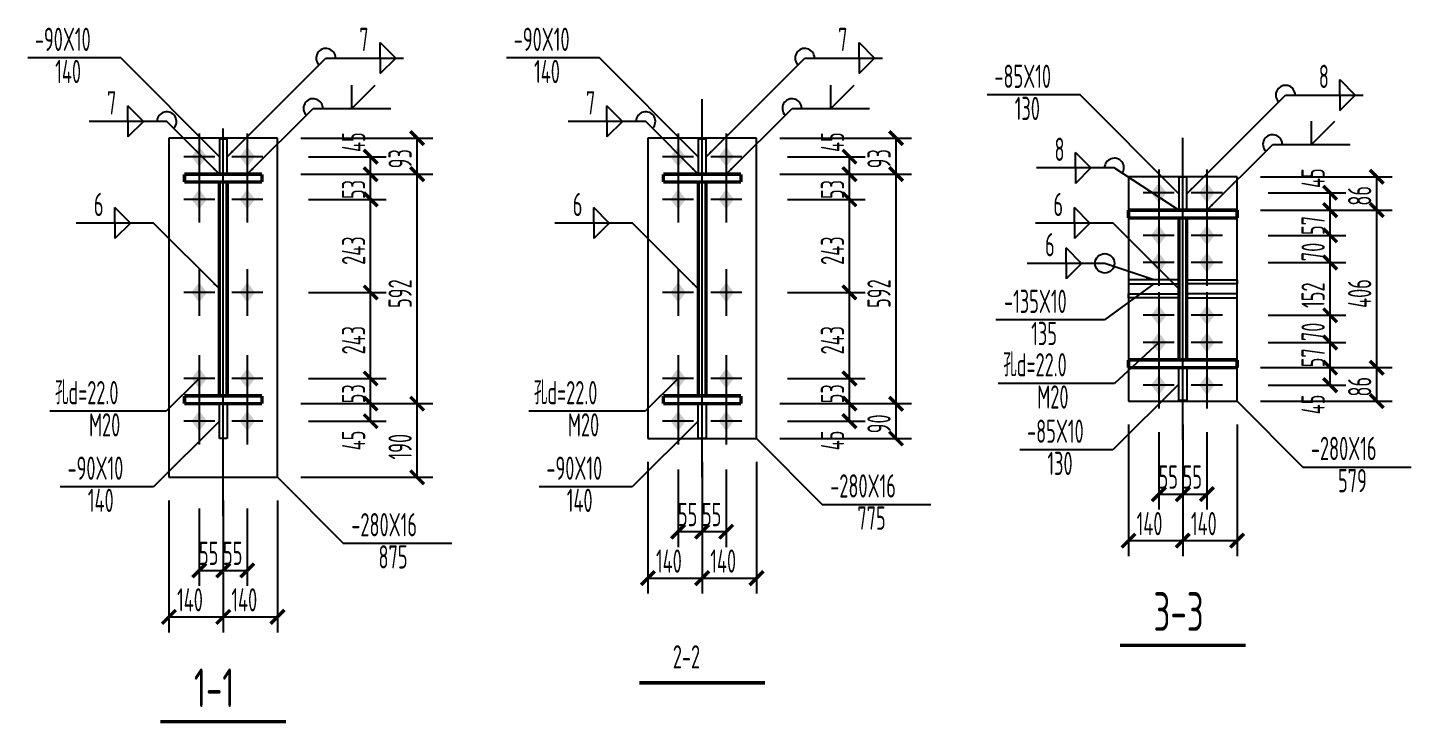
# Model space of a CAD drawing. Extents: x 8844666 to 9156203, y 1662182 to 2655606.
# Drawn here: x 8908776 to 8926613, y 1743506 to 1752477 of the extents above; entities that cross this region are included whole.
import ezdxf

# ---------------------------------------------------------------- set-up
doc = ezdxf.new("R2010")
doc.units = 0
doc.header["$LTSCALE"] = 1000
doc.header["$MEASUREMENT"] = 0
doc.linetypes.add('6', pattern=[8.75, 5, -1.25, 1.25, -1.25])
for name, color, linetype in [('10', 7, 'CONTINUOUS'), ('20', 2, 'CONTINUOUS'), ('尺寸标注', 86, 'CONTINUOUS'), ('焊缝标注', 6, 'CONTINUOUS'), ('螺栓孔标注', 6, 'CONTINUOUS'), ('钢板标注', 6, 'CONTINUOUS')]:
    doc.layers.add(name, color=color, linetype=linetype)
doc.styles.add('TSSD_REIN', font='atssdeng.shx', dxfattribs={"width": 0.7, "bigfont": 'atssdchn.shx'})

msp = doc.modelspace()

# ---------------------------------------------------------------- linework, layer by layer
at = {"layer": '10', "color": 7, "linetype": '6'}
for p, q in [((8911296.9, 1746178.7), (8911296.9, 1751553.7)), ((8917470.9, 1746678.7), (8917470.9, 1751553.7)), ((8923667.2, 1747162), (8923667.2, 1751054.7))]:
    msp.add_line(p, q, dxfattribs=at)
at = {"layer": '10', "color": 253}
for p, q in [((8910986.9, 1751113.1), (8910986.9, 1750513.1)), ((8911606.9, 1751113.1), (8911606.9, 1750513.1)), ((8917160.9, 1751113.1), (8917160.9, 1750513.1)), ((8917780.9, 1751113.1), (8917780.9, 1750513.1)), ((8911186.9, 1750813.1), (8910786.9, 1750813.1)), ((8911806.9, 1750813.1), (8911406.9, 1750813.1)), ((8917360.9, 1750813.1), (8916960.9, 1750813.1)), ((8917980.9, 1750813.1), (8917580.9, 1750813.1)), ((8923357.2, 1750648.9), (8923357.2, 1750048.9)), ((8923977.2, 1750648.9), (8923977.2, 1750048.9)), ((8910986.9, 1750563.1), (8910986.9, 1749963.1)), ((8911606.9, 1750563.1), (8911606.9, 1749963.1)), ((8917160.9, 1750563.1), (8917160.9, 1749963.1)), ((8917780.9, 1750563.1), (8917780.9, 1749963.1)), ((8911186.9, 1750263.1), (8910786.9, 1750263.1)), ((8911806.9, 1750263.1), (8911406.9, 1750263.1)), ((8917360.9, 1750263.1), (8916960.9, 1750263.1)), ((8917980.9, 1750263.1), (8917580.9, 1750263.1)), ((8923557.2, 1750348.9), (8923157.2, 1750348.9)), ((8924177.2, 1750348.9), (8923777.2, 1750348.9)), ((8923357.2, 1750098.9), (8923357.2, 1749498.9)), ((8923977.2, 1750098.9), (8923977.2, 1749498.9)), ((8923557.2, 1749798.9), (8923157.2, 1749798.9)), ((8923357.2, 1749748.9), (8923357.2, 1749148.9)), ((8924177.2, 1749798.9), (8923777.2, 1749798.9)), ((8923977.2, 1749748.9), (8923977.2, 1749148.9)), ((8910986.9, 1749363.1), (8910986.9, 1748763.1)), ((8911606.9, 1749363.1), (8911606.9, 1748763.1)), ((8917160.9, 1749363.1), (8917160.9, 1748763.1)), ((8917780.9, 1749363.1), (8917780.9, 1748763.1)), ((8923557.2, 1749448.9), (8923157.2, 1749448.9)), ((8924177.2, 1749448.9), (8923777.2, 1749448.9)), ((8911186.9, 1749063.1), (8910786.9, 1749063.1)), ((8911806.9, 1749063.1), (8911406.9, 1749063.1)), ((8917360.9, 1749063.1), (8916960.9, 1749063.1)), ((8917980.9, 1749063.1), (8917580.9, 1749063.1)), ((8923357.2, 1749067.8), (8923357.2, 1748467.8)), ((8923977.2, 1749067.8), (8923977.2, 1748467.8)), ((8923557.2, 1748767.8), (8923157.2, 1748767.8)), ((8923357.2, 1748717.8), (8923357.2, 1748117.8)), ((8924177.2, 1748767.8), (8923777.2, 1748767.8)), ((8923977.2, 1748717.8), (8923977.2, 1748117.8)), ((8923557.2, 1748417.8), (8923157.2, 1748417.8)), ((8924177.2, 1748417.8), (8923777.2, 1748417.8)), ((8910986.9, 1748253.7), (8910986.9, 1747653.7)), ((8911606.9, 1748253.7), (8911606.9, 1747653.7)), ((8917160.9, 1748253.7), (8917160.9, 1747653.7)), ((8917780.9, 1748253.7), (8917780.9, 1747653.7)), ((8923357.2, 1748167.8), (8923357.2, 1747567.8)), ((8923977.2, 1748167.8), (8923977.2, 1747567.8)), ((8911186.9, 1747953.7), (8910786.9, 1747953.7)), ((8911806.9, 1747953.7), (8911406.9, 1747953.7)), ((8917360.9, 1747953.7), (8916960.9, 1747953.7)), ((8917980.9, 1747953.7), (8917580.9, 1747953.7)), ((8923557.2, 1747867.8), (8923157.2, 1747867.8)), ((8924177.2, 1747867.8), (8923777.2, 1747867.8)), ((8910986.9, 1747703.7), (8910986.9, 1747103.7)), ((8911606.9, 1747703.7), (8911606.9, 1747103.7)), ((8917160.9, 1747703.7), (8917160.9, 1747103.7)), ((8917780.9, 1747703.7), (8917780.9, 1747103.7)), ((8911186.9, 1747403.7), (8910786.9, 1747403.7)), ((8911806.9, 1747403.7), (8911406.9, 1747403.7)), ((8917360.9, 1747403.7), (8916960.9, 1747403.7)), ((8917980.9, 1747403.7), (8917580.9, 1747403.7))]:
    msp.add_line(p, q, dxfattribs=at)
at = {"layer": '10', "color": 3, "const_width": 45}
for points in [[(8911796.9, 1750588.1), (8910796.9, 1750588.1)], [(8910796.9, 1750588.1), (8910796.9, 1750488.1)], [(8911796.9, 1750488.1), (8911796.9, 1750588.1)], [(8917970.9, 1750588.1), (8916970.9, 1750588.1)], [(8916970.9, 1750588.1), (8916970.9, 1750488.1)], [(8917970.9, 1750488.1), (8917970.9, 1750588.1)], [(8910796.9, 1750488.1), (8911796.9, 1750488.1)], [(8911246.9, 1747728.7), (8911246.9, 1750488.1)], [(8911346.9, 1747728.7), (8911346.9, 1750488.1)], [(8916970.9, 1750488.1), (8917970.9, 1750488.1)], [(8917420.9, 1747728.7), (8917420.9, 1750488.1)], [(8917520.9, 1747728.7), (8917520.9, 1750488.1)], [(8924367.2, 1750123.9), (8922967.2, 1750123.9)], [(8922967.2, 1750123.9), (8922967.2, 1750023.9)], [(8924367.2, 1750023.9), (8924367.2, 1750123.9)], [(8922967.2, 1750023.9), (8924367.2, 1750023.9)], [(8923617.2, 1748192.8), (8923617.2, 1750023.9)], [(8923717.2, 1748192.8), (8923717.2, 1750023.9)], [(8924367.2, 1748192.8), (8922967.2, 1748192.8)], [(8922967.2, 1748192.8), (8922967.2, 1748092.8)], [(8922967.2, 1748092.8), (8924367.2, 1748092.8)], [(8924367.2, 1748092.8), (8924367.2, 1748192.8)], [(8911796.9, 1747728.7), (8910796.9, 1747728.7)], [(8910796.9, 1747728.7), (8910796.9, 1747628.7)], [(8911796.9, 1747628.7), (8911796.9, 1747728.7)], [(8917970.9, 1747728.7), (8916970.9, 1747728.7)], [(8916970.9, 1747728.7), (8916970.9, 1747628.7)], [(8917970.9, 1747628.7), (8917970.9, 1747728.7)], [(8910796.9, 1747628.7), (8911796.9, 1747628.7)], [(8916970.9, 1747628.7), (8917970.9, 1747628.7)]]:
    msp.add_lwpolyline(points, dxfattribs=at)
at = {"layer": '10', "const_width": 45}
for points in [[(8922857.2, 1744512), (8924477.2, 1744512)], [(8916660.9, 1744028.7), (8918280.9, 1744028.7)], [(8910486.9, 1743528.7), (8912106.9, 1743528.7)]]:
    msp.add_lwpolyline(points, dxfattribs=at)
at = {"layer": '10'}
for points in [[(8910986.9, 1750943.1), (8910886.9, 1750813.1), (8911086.9, 1750813.1), (8910986.9, 1750683.1)], [(8911606.9, 1750943.1), (8911506.9, 1750813.1), (8911706.9, 1750813.1), (8911606.9, 1750683.1)], [(8917160.9, 1750943.1), (8917060.9, 1750813.1), (8917260.9, 1750813.1), (8917160.9, 1750683.1)], [(8917780.9, 1750943.1), (8917680.9, 1750813.1), (8917880.9, 1750813.1), (8917780.9, 1750683.1)], [(8923357.2, 1750478.9), (8923257.2, 1750348.9), (8923457.2, 1750348.9), (8923357.2, 1750218.9)], [(8923977.2, 1750478.9), (8923877.2, 1750348.9), (8924077.2, 1750348.9), (8923977.2, 1750218.9)], [(8910986.9, 1750393.1), (8910886.9, 1750263.1), (8911086.9, 1750263.1), (8910986.9, 1750133.1)], [(8911606.9, 1750393.1), (8911506.9, 1750263.1), (8911706.9, 1750263.1), (8911606.9, 1750133.1)], [(8917160.9, 1750393.1), (8917060.9, 1750263.1), (8917260.9, 1750263.1), (8917160.9, 1750133.1)], [(8917780.9, 1750393.1), (8917680.9, 1750263.1), (8917880.9, 1750263.1), (8917780.9, 1750133.1)], [(8923357.2, 1749928.9), (8923257.2, 1749798.9), (8923457.2, 1749798.9), (8923357.2, 1749668.9)], [(8923977.2, 1749928.9), (8923877.2, 1749798.9), (8924077.2, 1749798.9), (8923977.2, 1749668.9)], [(8923357.2, 1749578.9), (8923257.2, 1749448.9), (8923457.2, 1749448.9), (8923357.2, 1749318.9)], [(8923977.2, 1749578.9), (8923877.2, 1749448.9), (8924077.2, 1749448.9), (8923977.2, 1749318.9)], [(8910986.9, 1749193.1), (8910886.9, 1749063.1), (8911086.9, 1749063.1), (8910986.9, 1748933.1)], [(8911606.9, 1749193.1), (8911506.9, 1749063.1), (8911706.9, 1749063.1), (8911606.9, 1748933.1)], [(8917160.9, 1749193.1), (8917060.9, 1749063.1), (8917260.9, 1749063.1), (8917160.9, 1748933.1)], [(8917780.9, 1749193.1), (8917680.9, 1749063.1), (8917880.9, 1749063.1), (8917780.9, 1748933.1)], [(8923357.2, 1748897.8), (8923257.2, 1748767.8), (8923457.2, 1748767.8), (8923357.2, 1748637.8)], [(8923977.2, 1748897.8), (8923877.2, 1748767.8), (8924077.2, 1748767.8), (8923977.2, 1748637.8)], [(8923357.2, 1748547.8), (8923257.2, 1748417.8), (8923457.2, 1748417.8), (8923357.2, 1748287.8)], [(8923977.2, 1748547.8), (8923877.2, 1748417.8), (8924077.2, 1748417.8), (8923977.2, 1748287.8)], [(8910986.9, 1748083.7), (8910886.9, 1747953.7), (8911086.9, 1747953.7), (8910986.9, 1747823.7)], [(8911606.9, 1748083.7), (8911506.9, 1747953.7), (8911706.9, 1747953.7), (8911606.9, 1747823.7)], [(8917160.9, 1748083.7), (8917060.9, 1747953.7), (8917260.9, 1747953.7), (8917160.9, 1747823.7)], [(8917780.9, 1748083.7), (8917680.9, 1747953.7), (8917880.9, 1747953.7), (8917780.9, 1747823.7)], [(8923357.2, 1747997.8), (8923257.2, 1747867.8), (8923457.2, 1747867.8), (8923357.2, 1747737.8)], [(8923977.2, 1747997.8), (8923877.2, 1747867.8), (8924077.2, 1747867.8), (8923977.2, 1747737.8)], [(8910986.9, 1747533.7), (8910886.9, 1747403.7), (8911086.9, 1747403.7), (8910986.9, 1747273.7)], [(8911606.9, 1747533.7), (8911506.9, 1747403.7), (8911706.9, 1747403.7), (8911606.9, 1747273.7)], [(8917160.9, 1747533.7), (8917060.9, 1747403.7), (8917260.9, 1747403.7), (8917160.9, 1747273.7)], [(8917780.9, 1747533.7), (8917680.9, 1747403.7), (8917880.9, 1747403.7), (8917780.9, 1747273.7)]]:
    msp.add_solid(points, dxfattribs=at)
at = {"layer": '20'}
for points in [[(8911996.9, 1751053.7), (8910596.9, 1751053.7)], [(8910596.9, 1751053.7), (8910596.9, 1746678.7)], [(8911346.9, 1751038.1), (8911246.9, 1751038.1)], [(8911246.9, 1751038.1), (8911246.9, 1750588.1)], [(8911346.9, 1750588.1), (8911346.9, 1751038.1)], [(8911996.9, 1746678.7), (8911996.9, 1751053.7)], [(8918170.9, 1751053.7), (8916770.9, 1751053.7)], [(8916770.9, 1751053.7), (8916770.9, 1747178.7)], [(8917520.9, 1751038.1), (8917420.9, 1751038.1)], [(8917420.9, 1751038.1), (8917420.9, 1750588.1)], [(8917520.9, 1750588.1), (8917520.9, 1751038.1)], [(8918170.9, 1747178.7), (8918170.9, 1751053.7)], [(8911246.9, 1750588.1), (8911346.9, 1750588.1)], [(8917420.9, 1750588.1), (8917520.9, 1750588.1)], [(8924367.2, 1750554.7), (8922967.2, 1750554.7)], [(8922967.2, 1750554.7), (8922967.2, 1747662)], [(8923717.2, 1750548.9), (8923617.2, 1750548.9)], [(8923617.2, 1750548.9), (8923617.2, 1750123.9)], [(8923717.2, 1750123.9), (8923717.2, 1750548.9)], [(8924367.2, 1747662), (8924367.2, 1750554.7)], [(8923617.2, 1750123.9), (8923717.2, 1750123.9)], [(8923617.2, 1749223.9), (8922967.2, 1749223.9)], [(8922967.2, 1749223.9), (8922967.2, 1749173.9)], [(8922967.2, 1749173.9), (8923617.2, 1749173.9)], [(8923617.2, 1749173.9), (8923617.2, 1749223.9)], [(8923717.2, 1749223.9), (8924367.2, 1749223.9)], [(8923717.2, 1749173.9), (8923717.2, 1749223.9)], [(8924367.2, 1749173.9), (8923717.2, 1749173.9)], [(8924367.2, 1749223.9), (8924367.2, 1749173.9)], [(8922967.2, 1748992.8), (8922967.2, 1749042.8)], [(8922967.2, 1749042.8), (8923617.2, 1749042.8)], [(8923617.2, 1748992.8), (8922967.2, 1748992.8)], [(8923617.2, 1749042.8), (8923617.2, 1748992.8)], [(8924367.2, 1749042.8), (8923717.2, 1749042.8)], [(8923717.2, 1749042.8), (8923717.2, 1748992.8)], [(8923717.2, 1748992.8), (8924367.2, 1748992.8)], [(8924367.2, 1748992.8), (8924367.2, 1749042.8)], [(8923617.2, 1748092.8), (8923717.2, 1748092.8)], [(8923617.2, 1747667.8), (8923617.2, 1748092.8)], [(8923717.2, 1748092.8), (8923717.2, 1747667.8)], [(8911246.9, 1747628.7), (8911346.9, 1747628.7)], [(8911246.9, 1747178.7), (8911246.9, 1747628.7)], [(8911346.9, 1747628.7), (8911346.9, 1747178.7)], [(8917420.9, 1747628.7), (8917520.9, 1747628.7)], [(8917420.9, 1747178.7), (8917420.9, 1747628.7)], [(8917520.9, 1747628.7), (8917520.9, 1747178.7)], [(8922967.2, 1747662), (8924367.2, 1747662)], [(8923717.2, 1747667.8), (8923617.2, 1747667.8)], [(8911346.9, 1747178.7), (8911246.9, 1747178.7)], [(8916770.9, 1747178.7), (8918170.9, 1747178.7)], [(8917520.9, 1747178.7), (8917420.9, 1747178.7)], [(8910596.9, 1746678.7), (8911996.9, 1746678.7)]]:
    msp.add_lwpolyline(points, dxfattribs=at)
at = {"layer": '尺寸标注'}
for p, q in [((8912296.9, 1751053.7), (8913996.9, 1751053.7)), ((8913796.9, 1750588.1), (8913796.9, 1751053.7)), ((8918470.9, 1751053.7), (8920170.9, 1751053.7)), ((8919970.9, 1750588.1), (8919970.9, 1751053.7)), ((8912396.9, 1750813.1), (8913396.9, 1750813.1)), ((8913196.9, 1750588.1), (8913196.9, 1750813.1)), ((8918570.9, 1750813.1), (8919570.9, 1750813.1)), ((8919370.9, 1750588.1), (8919370.9, 1750813.1)), ((8912296.9, 1750588.1), (8913996.9, 1750588.1)), ((8912296.9, 1750588.1), (8913996.9, 1750588.1)), ((8912396.9, 1750588.1), (8913396.9, 1750588.1)), ((8912396.9, 1750588.1), (8913396.9, 1750588.1)), ((8913196.9, 1750263.1), (8913196.9, 1750588.1)), ((8913796.9, 1747628.7), (8913796.9, 1750588.1)), ((8918470.9, 1750588.1), (8920170.9, 1750588.1)), ((8918470.9, 1750588.1), (8920170.9, 1750588.1)), ((8918570.9, 1750588.1), (8919570.9, 1750588.1)), ((8918570.9, 1750588.1), (8919570.9, 1750588.1)), ((8919370.9, 1750263.1), (8919370.9, 1750588.1)), ((8919970.9, 1747628.7), (8919970.9, 1750588.1)), ((8924667.2, 1750554.7), (8926367.2, 1750554.7)), ((8926167.2, 1750123.9), (8926167.2, 1750554.7)), ((8912396.9, 1750263.1), (8913396.9, 1750263.1)), ((8912396.9, 1750263.1), (8913396.9, 1750263.1)), ((8913196.9, 1749063.1), (8913196.9, 1750263.1)), ((8918570.9, 1750263.1), (8919570.9, 1750263.1)), ((8918570.9, 1750263.1), (8919570.9, 1750263.1)), ((8919370.9, 1749063.1), (8919370.9, 1750263.1)), ((8924767.2, 1750348.9), (8925767.2, 1750348.9)), ((8925567.2, 1750123.9), (8925567.2, 1750348.9)), ((8924667.2, 1750123.9), (8926367.2, 1750123.9)), ((8924667.2, 1750123.9), (8926367.2, 1750123.9)), ((8924767.2, 1750123.9), (8925767.2, 1750123.9)), ((8924767.2, 1750123.9), (8925767.2, 1750123.9)), ((8925567.2, 1749798.9), (8925567.2, 1750123.9)), ((8926167.2, 1748092.8), (8926167.2, 1750123.9)), ((8924767.2, 1749798.9), (8925767.2, 1749798.9)), ((8924767.2, 1749798.9), (8925767.2, 1749798.9)), ((8925567.2, 1749448.9), (8925567.2, 1749798.9)), ((8924767.2, 1749448.9), (8925767.2, 1749448.9)), ((8924767.2, 1749448.9), (8925767.2, 1749448.9)), ((8925567.2, 1748767.8), (8925567.2, 1749448.9)), ((8912396.9, 1749063.1), (8913396.9, 1749063.1)), ((8912396.9, 1749063.1), (8913396.9, 1749063.1)), ((8913196.9, 1747953.7), (8913196.9, 1749063.1)), ((8918570.9, 1749063.1), (8919570.9, 1749063.1)), ((8918570.9, 1749063.1), (8919570.9, 1749063.1)), ((8919370.9, 1747953.7), (8919370.9, 1749063.1)), ((8924767.2, 1748767.8), (8925767.2, 1748767.8)), ((8924767.2, 1748767.8), (8925767.2, 1748767.8)), ((8925567.2, 1748417.8), (8925567.2, 1748767.8)), ((8924767.2, 1748417.8), (8925767.2, 1748417.8)), ((8924767.2, 1748417.8), (8925767.2, 1748417.8)), ((8925567.2, 1748092.8), (8925567.2, 1748417.8)), ((8912396.9, 1747953.7), (8913396.9, 1747953.7)), ((8912396.9, 1747953.7), (8913396.9, 1747953.7)), ((8913196.9, 1747628.7), (8913196.9, 1747953.7)), ((8918570.9, 1747953.7), (8919570.9, 1747953.7)), ((8918570.9, 1747953.7), (8919570.9, 1747953.7)), ((8919370.9, 1747628.7), (8919370.9, 1747953.7)), ((8924667.2, 1748092.8), (8926367.2, 1748092.8)), ((8924667.2, 1748092.8), (8926367.2, 1748092.8)), ((8924767.2, 1748092.8), (8925767.2, 1748092.8)), ((8924767.2, 1748092.8), (8925767.2, 1748092.8)), ((8925567.2, 1747867.8), (8925567.2, 1748092.8)), ((8926167.2, 1747662), (8926167.2, 1748092.8)), ((8924767.2, 1747867.8), (8925767.2, 1747867.8)), ((8912296.9, 1747628.7), (8913996.9, 1747628.7)), ((8912296.9, 1747628.7), (8913996.9, 1747628.7)), ((8912396.9, 1747628.7), (8913396.9, 1747628.7)), ((8912396.9, 1747628.7), (8913396.9, 1747628.7)), ((8913196.9, 1747403.7), (8913196.9, 1747628.7)), ((8913796.9, 1746678.7), (8913796.9, 1747628.7)), ((8918470.9, 1747628.7), (8920170.9, 1747628.7)), ((8918470.9, 1747628.7), (8920170.9, 1747628.7)), ((8918570.9, 1747628.7), (8919570.9, 1747628.7)), ((8918570.9, 1747628.7), (8919570.9, 1747628.7)), ((8919370.9, 1747403.7), (8919370.9, 1747628.7)), ((8919970.9, 1747178.7), (8919970.9, 1747628.7)), ((8924667.2, 1747662), (8926367.2, 1747662)), ((8912396.9, 1747403.7), (8913396.9, 1747403.7)), ((8918570.9, 1747403.7), (8919570.9, 1747403.7)), ((8922967.2, 1747362), (8922967.2, 1745662)), ((8923357.2, 1747262), (8923357.2, 1746262)), ((8923667.2, 1747362), (8923667.2, 1745662)), ((8923667.2, 1747362), (8923667.2, 1745662)), ((8923667.2, 1747262), (8923667.2, 1746262)), ((8923667.2, 1747262), (8923667.2, 1746262)), ((8923977.2, 1747262), (8923977.2, 1746262)), ((8924367.2, 1747362), (8924367.2, 1745662)), ((8918470.9, 1747178.7), (8920170.9, 1747178.7)), ((8916770.9, 1746878.7), (8916770.9, 1745178.7)), ((8917470.9, 1746878.7), (8917470.9, 1745178.7)), ((8917470.9, 1746878.7), (8917470.9, 1745178.7)), ((8918170.9, 1746878.7), (8918170.9, 1745178.7)), ((8912296.9, 1746678.7), (8913996.9, 1746678.7)), ((8917160.9, 1746778.7), (8917160.9, 1745778.7)), ((8917470.9, 1746778.7), (8917470.9, 1745778.7)), ((8917470.9, 1746778.7), (8917470.9, 1745778.7)), ((8917780.9, 1746778.7), (8917780.9, 1745778.7)), ((8910596.9, 1746378.7), (8910596.9, 1744678.7)), ((8911296.9, 1746378.7), (8911296.9, 1744678.7)), ((8911296.9, 1746378.7), (8911296.9, 1744678.7)), ((8911996.9, 1746378.7), (8911996.9, 1744678.7)), ((8923357.2, 1746462), (8923667.2, 1746462)), ((8923667.2, 1746462), (8923977.2, 1746462)), ((8910986.9, 1746278.7), (8910986.9, 1745278.7)), ((8911296.9, 1746278.7), (8911296.9, 1745278.7)), ((8911296.9, 1746278.7), (8911296.9, 1745278.7)), ((8911606.9, 1746278.7), (8911606.9, 1745278.7)), ((8917160.9, 1745978.7), (8917470.9, 1745978.7)), ((8917470.9, 1745978.7), (8917780.9, 1745978.7)), ((8922967.2, 1745862), (8923667.2, 1745862)), ((8923667.2, 1745862), (8924367.2, 1745862)), ((8910986.9, 1745478.7), (8911296.9, 1745478.7)), ((8911296.9, 1745478.7), (8911606.9, 1745478.7)), ((8916770.9, 1745378.7), (8917470.9, 1745378.7)), ((8917470.9, 1745378.7), (8918170.9, 1745378.7)), ((8910596.9, 1744878.7), (8911296.9, 1744878.7)), ((8911296.9, 1744878.7), (8911996.9, 1744878.7))]:
    msp.add_line(p, q, dxfattribs=at)
at = {"layer": '尺寸标注', "const_width": 45}
for points in [[(8913708.5, 1751142), (8913885.3, 1750965.3)], [(8919882.5, 1751142), (8920059.2, 1750965.3)], [(8913108.5, 1750901.4), (8913285.3, 1750724.7)], [(8919282.5, 1750901.4), (8919459.2, 1750724.7)], [(8913108.5, 1750676.4), (8913285.3, 1750499.7)], [(8913108.5, 1750676.4), (8913285.3, 1750499.7)], [(8913708.5, 1750676.4), (8913885.3, 1750499.7)], [(8913708.5, 1750676.4), (8913885.3, 1750499.7)], [(8919282.5, 1750676.4), (8919459.2, 1750499.7)], [(8919282.5, 1750676.4), (8919459.2, 1750499.7)], [(8919882.5, 1750676.4), (8920059.2, 1750499.7)], [(8919882.5, 1750676.4), (8920059.2, 1750499.7)], [(8926078.8, 1750643.1), (8926255.6, 1750466.4)], [(8925478.8, 1750437.3), (8925655.6, 1750260.5)], [(8913108.5, 1750351.4), (8913285.3, 1750174.7)], [(8913108.5, 1750351.4), (8913285.3, 1750174.7)], [(8919282.5, 1750351.4), (8919459.2, 1750174.7)], [(8919282.5, 1750351.4), (8919459.2, 1750174.7)], [(8925478.8, 1750212.3), (8925655.6, 1750035.5)], [(8925478.8, 1750212.3), (8925655.6, 1750035.5)], [(8926078.8, 1750212.3), (8926255.6, 1750035.5)], [(8926078.8, 1750212.3), (8926255.6, 1750035.5)], [(8925478.8, 1749887.3), (8925655.6, 1749710.5)], [(8925478.8, 1749887.3), (8925655.6, 1749710.5)], [(8925478.8, 1749537.3), (8925655.6, 1749360.5)], [(8925478.8, 1749537.3), (8925655.6, 1749360.5)], [(8913108.5, 1749151.4), (8913285.3, 1748974.7)], [(8913108.5, 1749151.4), (8913285.3, 1748974.7)], [(8919282.5, 1749151.4), (8919459.2, 1748974.7)], [(8919282.5, 1749151.4), (8919459.2, 1748974.7)], [(8925478.8, 1748856.2), (8925655.6, 1748679.4)], [(8925478.8, 1748856.2), (8925655.6, 1748679.4)], [(8925478.8, 1748506.2), (8925655.6, 1748329.4)], [(8925478.8, 1748506.2), (8925655.6, 1748329.4)], [(8925478.8, 1748181.2), (8925655.6, 1748004.4)], [(8925478.8, 1748181.2), (8925655.6, 1748004.4)], [(8926078.8, 1748181.2), (8926255.6, 1748004.4)], [(8926078.8, 1748181.2), (8926255.6, 1748004.4)], [(8913108.5, 1748042), (8913285.3, 1747865.3)], [(8913108.5, 1748042), (8913285.3, 1747865.3)], [(8919282.5, 1748042), (8919459.2, 1747865.3)], [(8919282.5, 1748042), (8919459.2, 1747865.3)], [(8925478.8, 1747956.2), (8925655.6, 1747779.4)], [(8913108.5, 1747717), (8913285.3, 1747540.3)], [(8913108.5, 1747717), (8913285.3, 1747540.3)], [(8913708.5, 1747717), (8913885.3, 1747540.3)], [(8913708.5, 1747717), (8913885.3, 1747540.3)], [(8919282.5, 1747717), (8919459.2, 1747540.3)], [(8919282.5, 1747717), (8919459.2, 1747540.3)], [(8919882.5, 1747717), (8920059.2, 1747540.3)], [(8919882.5, 1747717), (8920059.2, 1747540.3)], [(8926078.8, 1747750.4), (8926255.6, 1747573.6)], [(8913108.5, 1747492), (8913285.3, 1747315.3)], [(8919282.5, 1747492), (8919459.2, 1747315.3)], [(8919882.5, 1747267), (8920059.2, 1747090.3)], [(8913708.5, 1746767), (8913885.3, 1746590.3)], [(8923268.8, 1746373.6), (8923445.6, 1746550.4)], [(8923578.8, 1746373.6), (8923755.6, 1746550.4)], [(8923578.8, 1746373.6), (8923755.6, 1746550.4)], [(8923888.8, 1746373.6), (8924065.6, 1746550.4)], [(8917072.5, 1745890.3), (8917249.2, 1746067)], [(8917382.5, 1745890.3), (8917559.2, 1746067)], [(8917382.5, 1745890.3), (8917559.2, 1746067)], [(8917692.5, 1745890.3), (8917869.2, 1746067)], [(8922878.8, 1745773.6), (8923055.6, 1745950.4)], [(8923578.8, 1745773.6), (8923755.6, 1745950.4)], [(8923578.8, 1745773.6), (8923755.6, 1745950.4)], [(8924278.8, 1745773.6), (8924455.6, 1745950.4)], [(8910898.5, 1745390.3), (8911075.3, 1745567)], [(8911208.5, 1745390.3), (8911385.3, 1745567)], [(8911208.5, 1745390.3), (8911385.3, 1745567)], [(8911518.5, 1745390.3), (8911695.3, 1745567)], [(8916682.5, 1745290.3), (8916859.2, 1745467)], [(8917382.5, 1745290.3), (8917559.2, 1745467)], [(8917382.5, 1745290.3), (8917559.2, 1745467)], [(8918082.5, 1745290.3), (8918259.2, 1745467)], [(8910508.5, 1744790.3), (8910685.3, 1744967)], [(8911208.5, 1744790.3), (8911385.3, 1744967)], [(8911208.5, 1744790.3), (8911385.3, 1744967)], [(8911908.5, 1744790.3), (8912085.3, 1744967)]]:
    msp.add_lwpolyline(points, dxfattribs=at)
at = {"layer": '焊缝标注'}
for p, q in [((8913320.2, 1752285.3), (8913520.2, 1752085.3)), ((8913320.2, 1752085.3), (8913320.2, 1752285.3)), ((8919494.2, 1752285.3), (8919694.2, 1752085.3)), ((8919494.2, 1752085.3), (8919494.2, 1752285.3)), ((8911346.9, 1750813.1), (8912620.2, 1752085.3)), ((8912620.2, 1752085.3), (8913620.2, 1752085.3)), ((8913320.2, 1751885.3), (8913520.2, 1752085.3)), ((8913320.2, 1752085.3), (8913320.2, 1751885.3)), ((8917520.9, 1750813.1), (8918794.2, 1752085.3)), ((8918794.2, 1752085.3), (8919794.2, 1752085.3)), ((8919494.2, 1751885.3), (8919694.2, 1752085.3)), ((8919494.2, 1752085.3), (8919494.2, 1751885.3)), ((8912955.8, 1751436.2), (8912955.8, 1751736.2)), ((8912955.8, 1751436.2), (8913255.8, 1751736.2)), ((8919129.7, 1751436.2), (8919129.7, 1751736.2)), ((8919129.7, 1751436.2), (8919429.7, 1751736.2)), ((8925690.5, 1751808.7), (8925890.5, 1751608.7)), ((8925690.5, 1751608.7), (8925690.5, 1751808.7)), ((8923717.2, 1750336.4), (8924990.5, 1751608.7)), ((8924990.5, 1751608.7), (8925990.5, 1751608.7)), ((8925690.5, 1751408.7), (8925890.5, 1751608.7)), ((8925690.5, 1751608.7), (8925690.5, 1751408.7)), ((8910268.9, 1751267.7), (8910068.9, 1751467.7)), ((8910068.9, 1751267.7), (8910068.9, 1751467.7)), ((8911606.9, 1750588.1), (8912455.8, 1751436.2)), ((8912455.8, 1751436.2), (8913455.8, 1751436.2)), ((8916442.8, 1751267.7), (8916242.8, 1751467.7)), ((8916242.8, 1751267.7), (8916242.8, 1751467.7)), ((8917780.9, 1750588.1), (8918629.7, 1751436.2)), ((8918629.7, 1751436.2), (8919629.7, 1751436.2)), ((8910568.9, 1751267.7), (8909568.9, 1751267.7)), ((8910268.9, 1751267.7), (8910068.9, 1751067.7)), ((8910068.9, 1751267.7), (8910068.9, 1751067.7)), ((8911246.9, 1750588.1), (8910568.9, 1751267.7)), ((8916742.8, 1751267.7), (8915742.8, 1751267.7)), ((8916442.8, 1751267.7), (8916242.8, 1751067.7)), ((8916242.8, 1751267.7), (8916242.8, 1751067.7)), ((8917420.9, 1750588.1), (8916742.8, 1751267.7)), ((8925326, 1750972.1), (8925326, 1751272.1)), ((8925326, 1750972.1), (8925626, 1751272.1)), ((8923977.2, 1750123.9), (8924826, 1750972.1)), ((8924826, 1750972.1), (8925826, 1750972.1)), ((8922483.2, 1750668.6), (8922283.2, 1750868.6)), ((8922283.2, 1750668.6), (8922283.2, 1750868.6)), ((8922783.2, 1750668.6), (8921783.2, 1750668.6)), ((8922483.2, 1750668.6), (8922283.2, 1750468.6)), ((8922283.2, 1750668.6), (8922283.2, 1750468.6)), ((8923617.2, 1750123.9), (8922783.2, 1750668.6)), ((8910099.4, 1749957.9), (8909899.4, 1750157.9)), ((8909899.4, 1749957.9), (8909899.4, 1750157.9)), ((8916273.3, 1749957.9), (8916073.3, 1750157.9)), ((8916073.3, 1749957.9), (8916073.3, 1750157.9)), ((8922469.7, 1749957.9), (8922269.7, 1750157.9)), ((8922269.7, 1749957.9), (8922269.7, 1750157.9)), ((8910399.4, 1749957.9), (8909399.4, 1749957.9)), ((8910099.4, 1749957.9), (8909899.4, 1749757.9)), ((8909899.4, 1749957.9), (8909899.4, 1749757.9)), ((8911246.9, 1749108.4), (8910399.4, 1749957.9)), ((8916573.3, 1749957.9), (8915573.3, 1749957.9)), ((8916273.3, 1749957.9), (8916073.3, 1749757.9)), ((8916073.3, 1749957.9), (8916073.3, 1749757.9)), ((8917420.9, 1749108.4), (8916573.3, 1749957.9)), ((8922769.7, 1749957.9), (8921769.7, 1749957.9)), ((8922469.7, 1749957.9), (8922269.7, 1749757.9)), ((8922269.7, 1749957.9), (8922269.7, 1749757.9)), ((8923617.2, 1749108.4), (8922769.7, 1749957.9)), ((8922361.6, 1749438.2), (8922161.6, 1749638.2)), ((8922161.6, 1749438.2), (8922161.6, 1749638.2)), ((8922661.6, 1749438.2), (8921661.6, 1749438.2)), ((8922361.6, 1749438.2), (8922161.6, 1749238.2)), ((8922161.6, 1749438.2), (8922161.6, 1749238.2)), ((8923292.2, 1749223.9), (8922661.6, 1749438.2))]:
    msp.add_line(p, q, dxfattribs=at)
msp.add_circle((8922661.6, 1749438.2), 125, dxfattribs=at)
for centre, start, end in [((8912620.2, 1752085.3), 0, 224.97719), ((8918794.2, 1752085.3), 0, 224.97719), ((8924990.5, 1751608.7), 0, 224.97719), ((8912455.8, 1751436.2), 0, 224.97719), ((8918629.7, 1751436.2), 0, 224.97719), ((8910568.9, 1751267.7), 314.93155, 180.00001), ((8916742.8, 1751267.7), 314.93155, 180.00001), ((8924826, 1750972.1), 0, 224.97719), ((8922783.2, 1750668.6), 326.85214, 180.00001)]:
    msp.add_arc(centre, 125, start, end, dxfattribs=at)
for points in [[(8911346.9, 1750813.1), (8911428.3, 1750873.1), (8911407.1, 1750894.3)], [(8917520.9, 1750813.1), (8917602.2, 1750873.1), (8917581, 1750894.3)], [(8911246.9, 1750588.1), (8911186.9, 1750669.4), (8911165.7, 1750648.3)], [(8911606.9, 1750588.1), (8911688.3, 1750648.1), (8911667.1, 1750669.3)], [(8917420.9, 1750588.1), (8917360.9, 1750669.4), (8917339.6, 1750648.3)], [(8917780.9, 1750588.1), (8917862.2, 1750648.1), (8917841, 1750669.3)], [(8923717.2, 1750336.4), (8923798.5, 1750396.5), (8923777.3, 1750417.7)], [(8923617.2, 1750123.9), (8923541.7, 1750191.1), (8923525.3, 1750166)], [(8923977.2, 1750123.9), (8924058.5, 1750184), (8924037.3, 1750205.2)], [(8911246.9, 1749108.4), (8911186.9, 1749189.7), (8911165.7, 1749168.6)], [(8917420.9, 1749108.4), (8917360.9, 1749189.7), (8917339.6, 1749168.6)], [(8923292.2, 1749223.9), (8923202.3, 1749270.3), (8923192.7, 1749241.9)], [(8923617.2, 1749108.4), (8923557.2, 1749189.7), (8923535.9, 1749168.6)]]:
    msp.add_solid(points, dxfattribs=at)
at = {"layer": '螺栓孔标注'}
for p, q in [((8923357.2, 1748417.8), (8922786.7, 1747890)), ((8910986.9, 1747953.7), (8910561.8, 1747530.2)), ((8917160.9, 1747953.7), (8916735.8, 1747530.2)), ((8922786.7, 1747890), (8921286.7, 1747890)), ((8910561.8, 1747530.2), (8909061.8, 1747530.2)), ((8916735.8, 1747530.2), (8915235.8, 1747530.2))]:
    msp.add_line(p, q, dxfattribs=at)
at = {"layer": '螺栓孔标注', "const_width": 10}
for points in [[(8923362.2, 1748417.8, 1), (8923352.2, 1748417.8, 1), (8923362.2, 1748417.8, 1)], [(8910991.9, 1747953.7, 1), (8910981.9, 1747953.7, 1), (8910991.9, 1747953.7, 1)], [(8917165.9, 1747953.7, 1), (8917155.9, 1747953.7, 1), (8917165.9, 1747953.7, 1)]]:
    msp.add_lwpolyline(points, format="xyb", dxfattribs=at)
at = {"layer": '钢板标注'}
for p, q in [((8909975.7, 1752087.4), (8908775.7, 1752087.4)), ((8911246.9, 1750813.1), (8909975.7, 1752087.4)), ((8916149.6, 1752087.4), (8914949.6, 1752087.4)), ((8917420.9, 1750813.1), (8916149.6, 1752087.4)), ((8922345.9, 1751610.7), (8921145.9, 1751610.7)), ((8923617.2, 1750336.4), (8922345.9, 1751610.7)), ((8923292.2, 1749173.9), (8922658.3, 1748708.3)), ((8922658.3, 1748708.3), (8921258.3, 1748708.3)), ((8923617.2, 1747880.3), (8922767, 1747033.5)), ((8924367.2, 1747662), (8925213.3, 1746811.1)), ((8911246.9, 1747403.7), (8910396.7, 1746556.8)), ((8917420.9, 1747403.7), (8916570.6, 1746556.8)), ((8918170.9, 1747178.7), (8919017, 1746327.8)), ((8922767, 1747033.5), (8921567, 1747033.5)), ((8911996.9, 1746678.7), (8912843.1, 1745827.8)), ((8925213.3, 1746811.1), (8926613.3, 1746811.1)), ((8910396.7, 1746556.8), (8909196.7, 1746556.8)), ((8916570.6, 1746556.8), (8915370.6, 1746556.8)), ((8919017, 1746327.8), (8920417, 1746327.8)), ((8912843.1, 1745827.8), (8914243.1, 1745827.8))]:
    msp.add_line(p, q, dxfattribs=at)
at = {"layer": '钢板标注', "const_width": 10}
for points in [[(8911251.9, 1750813.1, 1), (8911241.9, 1750813.1, 1), (8911251.9, 1750813.1, 1)], [(8917425.9, 1750813.1, 1), (8917415.9, 1750813.1, 1), (8917425.9, 1750813.1, 1)], [(8923622.2, 1750336.4, 1), (8923612.2, 1750336.4, 1), (8923622.2, 1750336.4, 1)], [(8923297.2, 1749173.9, 1), (8923287.2, 1749173.9, 1), (8923297.2, 1749173.9, 1)], [(8923622.2, 1747880.3, 1), (8923612.2, 1747880.3, 1), (8923622.2, 1747880.3, 1)], [(8924372.2, 1747662, 1), (8924362.2, 1747662, 1), (8924372.2, 1747662, 1)], [(8911251.9, 1747403.7, 1), (8911241.9, 1747403.7, 1), (8911251.9, 1747403.7, 1)], [(8917425.9, 1747403.7, 1), (8917415.9, 1747403.7, 1), (8917425.9, 1747403.7, 1)], [(8918175.9, 1747178.7, 1), (8918165.9, 1747178.7, 1), (8918175.9, 1747178.7, 1)], [(8912001.9, 1746678.7, 1), (8911991.9, 1746678.7, 1), (8912001.9, 1746678.7, 1)]]:
    msp.add_lwpolyline(points, format="xyb", dxfattribs=at)

# ---------------------------------------------------------------- texts
at = {"layer": '10', "style": 'TSSD_REIN'}
for s, height, width, p in [('3-3', 500, 0.65, (8923289.2, 1744697.5)), ('2-2', 300, 0.6, (8917092.9, 1744214.2)), ('1-1', 500, 0.65, (8910918.9, 1743714.2))]:
    msp.add_text(s, height=height, dxfattribs=dict(at, width=width)).set_placement(p)
at = {"layer": '尺寸标注', "style": 'TSSD_REIN', "width": 0.6}
for s, p in [('45', (8913126.9, 1750874.3)), ('45', (8919300.9, 1750874.3)), ('93', (8913726.9, 1750663.4)), ('93', (8919900.9, 1750663.4)), ('45', (8925497.2, 1750410.1)), ('53', (8913126.9, 1750268.1)), ('53', (8919300.9, 1750268.1)), ('86', (8926097.2, 1750181.8)), ('57', (8925497.2, 1749803.9)), ('243', (8913126.9, 1749418.1)), ('243', (8919300.9, 1749418.1)), ('70', (8925497.2, 1749466.4)), ('592', (8913726.9, 1748863.4)), ('592', (8919900.9, 1748863.4)), ('152', (8925497.2, 1748863.4)), ('406', (8926097.2, 1748863.4)), ('70', (8925497.2, 1748435.3)), ('243', (8913126.9, 1748263.4)), ('243', (8919300.9, 1748263.4)), ('57', (8925497.2, 1748097.8)), ('86', (8926097.2, 1747719.9)), ('53', (8913126.9, 1747633.7)), ('53', (8919300.9, 1747633.7)), ('45', (8925497.2, 1747491.6)), ('90', (8919900.9, 1747246.2)), ('45', (8913126.9, 1747027.4)), ('190', (8913726.9, 1746908.7)), ('45', (8919300.9, 1747027.4))]:
    msp.add_text(s, height=300, rotation=90, dxfattribs=at).set_placement(p)
for s, p in [('55', (8923354.7, 1746532)), ('55', (8923664.7, 1746532)), ('55', (8917158.4, 1746048.7)), ('55', (8917468.4, 1746048.7)), ('140', (8923072.2, 1745932)), ('140', (8923772.2, 1745932)), ('55', (8910984.4, 1745548.7)), ('55', (8911294.4, 1745548.7)), ('140', (8916875.9, 1745448.7)), ('140', (8917575.9, 1745448.7)), ('140', (8910701.9, 1744948.7)), ('140', (8911401.9, 1744948.7))]:
    msp.add_text(s, height=300, dxfattribs=at).set_placement(p)
at = {"layer": '焊缝标注', "style": 'TSSD_REIN', "width": 0.6}
for s, p in [('7', (8913050.2, 1752175.3)), ('7', (8919224.2, 1752175.3)), ('8', (8925420.5, 1751698.7)), ('7', (8909798.9, 1751357.7)), ('7', (8915972.8, 1751357.7)), ('8', (8922013.2, 1750758.6)), ('6', (8909629.4, 1750047.9)), ('6', (8915803.3, 1750047.9)), ('6', (8921999.7, 1750047.9)), ('6', (8921891.6, 1749528.2))]:
    msp.add_text(s, height=300, dxfattribs=at).set_placement(p)
at = {"layer": '螺栓孔标注', "style": 'TSSD_REIN', "width": 0.6}
for s, p in [('孔d=22.0', (8921354.2, 1747980)), ('孔d=22.0', (8909129.3, 1747620.2)), ('孔d=22.0', (8915303.3, 1747620.2)), ('M20', (8921791.7, 1747565)), ('M20', (8909566.8, 1747205.2)), ('M20', (8915740.8, 1747205.2))]:
    msp.add_text(s, height=300, dxfattribs=at).set_placement(p)
at = {"layer": '钢板标注', "style": 'TSSD_REIN', "width": 0.6}
for s, p in [('-90X10', (8908868.2, 1752177.4)), ('-90X10', (8915042.1, 1752177.4)), ('140', (8909130.7, 1751762.4)), ('140', (8915304.6, 1751762.4)), ('-85X10', (8921238.4, 1751700.7)), ('130', (8921500.9, 1751285.7)), ('-135X10', (8921363.3, 1748798.3)), ('135', (8921713.3, 1748383.3)), ('-85X10', (8921659.5, 1747123.5)), ('-280X16', (8925318.3, 1746901.1)), ('-90X10', (8909289.2, 1746646.8)), ('-90X10', (8915463.1, 1746646.8)), ('130', (8921922, 1746708.5)), ('-280X16', (8919122, 1746417.8)), ('579', (8925668.3, 1746486.1)), ('140', (8909551.7, 1746231.8)), ('140', (8915725.6, 1746231.8)), ('-280X16', (8912948.1, 1745917.8)), ('775', (8919472, 1746002.8)), ('875', (8913298.1, 1745502.8))]:
    msp.add_text(s, height=300, dxfattribs=at).set_placement(p)

doc.saveas('drawing.dxf')
